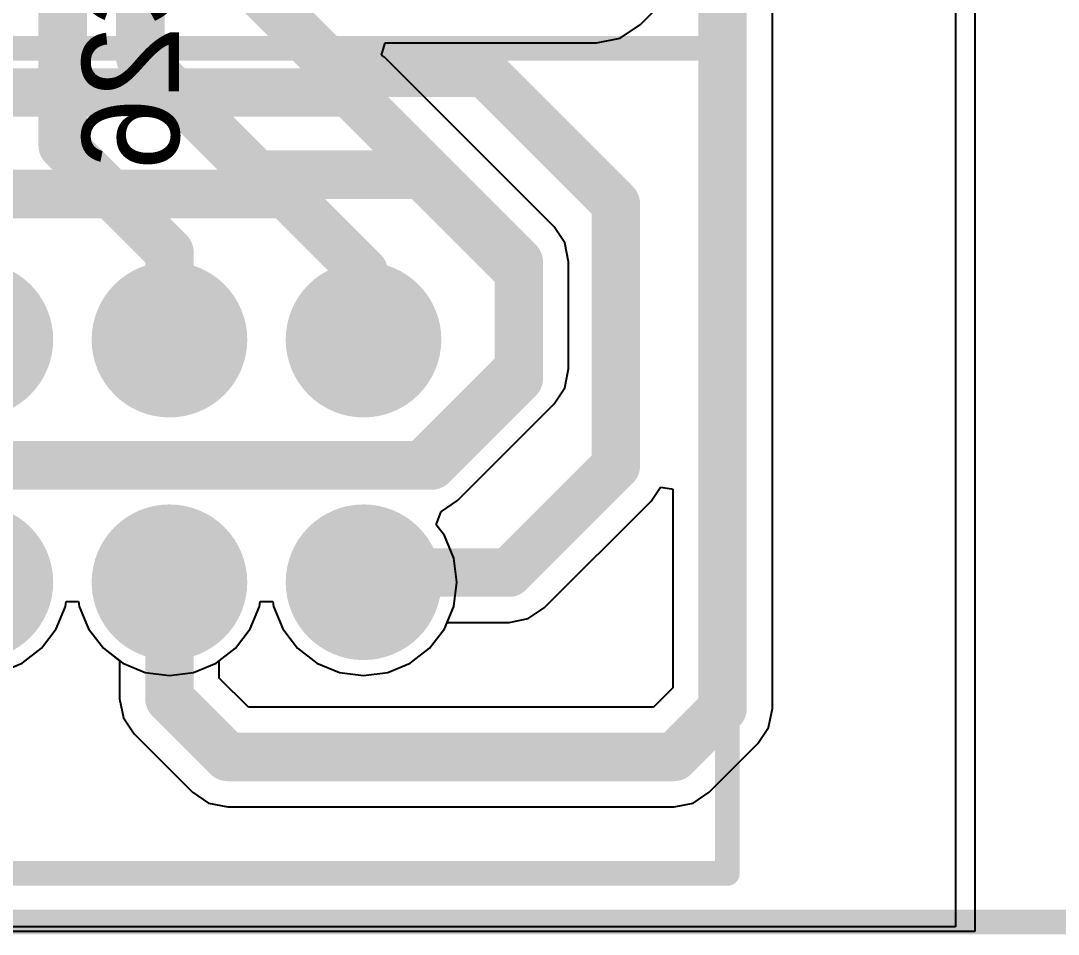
# Model space of a CAD drawing. Header units: millimetres. Extents: x 29.9 to 75.1, y 29.9 to 100.1.
# Drawn here: x 47.77 to 58.46, y 29.87 to 39.29 of the extents above; entities that cross this region are included whole.
import ezdxf

# ---------------------------------------------------------------- set-up
doc = ezdxf.new("R2010")
doc.units = ezdxf.units.MM
for name, color, linetype in [('BottomLayer', 5, 'Continuous'), ('BottomOverlay', 54, 'Continuous'), ('BottomSolder', 6, 'Continuous'), ('Mechanical1', 6, 'Continuous'), ('MultiLayer', 9, 'Continuous'), ('PadHoleLayer', 156, 'Continuous'), ('TopLayer', 1, 'Continuous'), ('TopOverlay', 2, 'Continuous'), ('TopSolder', 216, 'Continuous')]:
    doc.layers.add(name, color=color, linetype=linetype)

# ---------------------------------------------------------------- blocks, each defined once
blk = doc.blocks.new('53313_1265_1309')
at = {"layer": 'BottomLayer', "const_width": 0.7}
for points in [[(5.65, 0, 1), (6.35, 0, 1)], [(7.65, 0, 1), (8.35, 0, 1)], [(9.65, 0, 1), (10.35, 0, 1)], [(5.65, -2.5, 1), (6.35, -2.5, 1)], [(7.65, -2.5, 1), (8.35, -2.5, 1)], [(9.65, -2.5, 1), (10.35, -2.5, 1)]]:
    blk.add_lwpolyline(points, format="xyb", close=True, dxfattribs=at)
at = {"layer": 'BottomSolder', "const_width": 0.802}
for points in [[(5.599, 0, 1), (6.401, 0, 1)], [(7.599, 0, 1), (8.401, 0, 1)], [(9.599, 0, 1), (10.401, 0, 1)], [(5.599, -2.5, 1), (6.401, -2.5, 1)], [(7.599, -2.5, 1), (8.401, -2.5, 1)], [(9.599, -2.5, 1), (10.401, -2.5, 1)]]:
    blk.add_lwpolyline(points, format="xyb", close=True, dxfattribs=at)
at = {"layer": 'MultiLayer', "const_width": 0.7}
for points in [[(5.65, 0, 1), (6.35, 0, 1)], [(7.65, 0, 1), (8.35, 0, 1)], [(9.65, 0, 1), (10.35, 0, 1)], [(5.65, -2.5, 1), (6.35, -2.5, 1)], [(7.65, -2.5, 1), (8.35, -2.5, 1)], [(9.65, -2.5, 1), (10.35, -2.5, 1)]]:
    blk.add_lwpolyline(points, format="xyb", close=True, dxfattribs=at)
at = {"layer": 'PadHoleLayer', "const_width": 0.4}
for points in [[(7.8, 0, 1), (8.2, 0, 1)], [(9.8, 0, 1), (10.2, 0, 1)], [(7.8, -2.5, 1), (8.2, -2.5, 1)], [(9.8, -2.5, 1), (10.2, -2.5, 1)]]:
    blk.add_lwpolyline(points, format="xyb", close=True, dxfattribs=at)
at = {"layer": 'TopLayer', "const_width": 0.7}
for points in [[(5.65, 0, 1), (6.35, 0, 1)], [(7.65, 0, 1), (8.35, 0, 1)], [(9.65, 0, 1), (10.35, 0, 1)], [(5.65, -2.5, 1), (6.35, -2.5, 1)], [(7.65, -2.5, 1), (8.35, -2.5, 1)], [(9.65, -2.5, 1), (10.35, -2.5, 1)]]:
    blk.add_lwpolyline(points, format="xyb", close=True, dxfattribs=at)
at = {"layer": 'TopOverlay', "const_width": 0.254}
for points in [[(-3.75, 3), (13.75, 3)], [(13.75, -5.5), (13.75, 3)], [(-3.75, -5.5), (13.75, -5.5)]]:
    blk.add_lwpolyline(points, dxfattribs=at)
at = {"layer": 'TopOverlay', "const_width": 0.127}
for points in [[(13.687, 3, 1), (13.814, 3, 1)], [(13.687, 3, 1), (13.814, 3, 1)], [(13.687, -5.5, 1), (13.814, -5.5, 1)], [(13.687, -5.5, 1), (13.814, -5.5, 1)]]:
    blk.add_lwpolyline(points, format="xyb", close=True, dxfattribs=at)
at = {"layer": 'TopSolder', "const_width": 0.802}
for points in [[(5.599, 0, 1), (6.401, 0, 1)], [(7.599, 0, 1), (8.401, 0, 1)], [(9.599, 0, 1), (10.401, 0, 1)], [(5.599, -2.5, 1), (6.401, -2.5, 1)], [(7.599, -2.5, 1), (8.401, -2.5, 1)], [(9.599, -2.5, 1), (10.401, -2.5, 1)]]:
    blk.add_lwpolyline(points, format="xyb", close=True, dxfattribs=at)

msp = doc.modelspace()

# ---------------------------------------------------------------- linework, layer by layer
at = {"layer": 'BottomLayer'}
for p, q in [((57.4, 50.05), (57.4, 29.95)), ((54.153, 39.247), (54.374, 39.468)), ((53.945, 39.107), (54.153, 39.247)), ((51.484, 38.932), (51.522, 39.059)), ((51.522, 39.059), (53.7, 39.059)), ((53.7, 39.059), (53.945, 39.107)), ((51.517, 38.909), (51.484, 38.932)), ((53.263, 37.163), (51.517, 38.909)), ((53.375, 36.997), (53.263, 37.163)), ((53.414, 36.8), (53.375, 36.997)), ((53.414, 35.7), (53.414, 36.8)), ((53.375, 35.503), (53.414, 35.7)), ((53.263, 35.337), (53.375, 35.503)), ((52.267, 34.341), (53.263, 35.337)), ((52.102, 34.23), (52.267, 34.341)), ((52.05, 34.09), (52.101, 34.229)), ((52.101, 34.229), (52.102, 34.23)), ((52.133, 33.981), (52.05, 34.09)), ((52.229, 33.749), (52.133, 33.981)), ((52.262, 33.5), (52.229, 33.749)), ((52.229, 33.251), (52.262, 33.5)), ((48.229, 33.251), (48.236, 33.3)), ((48.236, 33.3), (48.364, 33.3)), ((48.364, 33.3), (48.371, 33.251)), ((50.229, 33.251), (50.236, 33.3)), ((50.236, 33.3), (50.364, 33.3)), ((50.364, 33.3), (50.371, 33.251)), ((48.133, 33.019), (48.229, 33.251)), ((48.371, 33.251), (48.467, 33.019)), ((50.133, 33.019), (50.229, 33.251)), ((50.371, 33.251), (50.467, 33.019)), ((52.133, 33.019), (52.229, 33.251)), ((47.98, 32.82), (48.133, 33.019)), ((48.467, 33.019), (48.62, 32.82)), ((49.98, 32.82), (50.133, 33.019)), ((50.467, 33.019), (50.62, 32.82)), ((51.98, 32.82), (52.133, 33.019)), ((47.781, 32.667), (47.98, 32.82)), ((48.62, 32.82), (48.819, 32.667)), ((49.781, 32.667), (49.98, 32.82)), ((50.62, 32.82), (50.819, 32.667)), ((51.781, 32.667), (51.98, 32.82)), ((47.549, 32.571), (47.781, 32.667)), ((48.819, 32.667), (49.051, 32.571)), ((49.549, 32.571), (49.781, 32.667)), ((50.819, 32.667), (51.051, 32.571)), ((51.549, 32.571), (51.781, 32.667)), ((49.051, 32.571), (49.3, 32.538)), ((49.3, 32.538), (49.549, 32.571)), ((51.051, 32.571), (51.3, 32.538)), ((51.3, 32.538), (51.549, 32.571)), ((57.4, 29.95), (30.1, 29.95))]:
    msp.add_line(p, q, dxfattribs=at)
at = {"layer": 'BottomLayer', "const_width": 0.5}
for points in [[(42.722, 38.546), (51.154, 38.546)], [(51.154, 38.546), (52.9, 36.8)], [(45, 37.5), (50.5, 37.5)], [(50.5, 37.5), (51.3, 36.7)], [(52.9, 35.7), (52.9, 36.8)], [(51.3, 36), (51.3, 36.7)], [(51.904, 34.704), (52.9, 35.7)], [(46.801, 34.704), (51.904, 34.704)]]:
    msp.add_lwpolyline(points, dxfattribs=at)
at = {"layer": 'BottomLayer', "const_width": 0.25}
for points in [[(51.029, 38.546, 1), (51.279, 38.546, 1)], [(51.029, 38.546, 1), (51.279, 38.546, 1)], [(50.375, 37.5, 1), (50.625, 37.5, 1)], [(50.375, 37.5, 1), (50.625, 37.5, 1)], [(52.775, 36.8, 1), (53.025, 36.8, 1)], [(52.775, 36.8, 1), (53.025, 36.8, 1)], [(51.175, 36.7, 1), (51.425, 36.7, 1)], [(51.175, 36.7, 1), (51.425, 36.7, 1)], [(51.175, 36, 1), (51.425, 36, 1)], [(52.775, 35.7, 1), (53.025, 35.7, 1)], [(52.775, 35.7, 1), (53.025, 35.7, 1)], [(51.779, 34.704, 1), (52.029, 34.704, 1)], [(51.779, 34.704, 1), (52.029, 34.704, 1)]]:
    msp.add_lwpolyline(points, format="xyb", close=True, dxfattribs=at)
at = {"layer": 'Mechanical1', "const_width": 0.254}
msp.add_lwpolyline([(30, 30), (75, 30)], dxfattribs=at)
at = {"layer": 'TopLayer'}
for p, q in [((57.6, 50), (57.6, 29.9)), ((55.514, 32.2), (55.514, 39.6)), ((54.263, 34.337), (54.359, 34.48)), ((54.359, 34.48), (54.474, 34.463)), ((54.474, 34.463), (54.486, 34.459)), ((54.486, 34.459), (54.486, 32.413)), ((53.163, 33.237), (54.263, 34.337)), ((48.229, 33.251), (48.236, 33.3)), ((48.236, 33.3), (48.364, 33.3)), ((48.364, 33.3), (48.371, 33.251)), ((50.229, 33.251), (50.236, 33.3)), ((50.236, 33.3), (50.364, 33.3)), ((50.364, 33.3), (50.371, 33.251)), ((48.133, 33.019), (48.229, 33.251)), ((48.371, 33.251), (48.467, 33.019)), ((50.133, 33.019), (50.229, 33.251)), ((50.371, 33.251), (50.467, 33.019)), ((52.997, 33.125), (53.163, 33.237)), ((52.133, 33.019), (52.161, 33.086)), ((52.161, 33.086), (52.8, 33.086)), ((52.8, 33.086), (52.997, 33.125)), ((47.98, 32.82), (48.133, 33.019)), ((48.467, 33.019), (48.62, 32.82)), ((49.98, 32.82), (50.133, 33.019)), ((50.467, 33.019), (50.62, 32.82)), ((51.98, 32.82), (52.133, 33.019)), ((47.781, 32.667), (47.98, 32.82)), ((48.62, 32.82), (48.786, 32.692)), ((49.814, 32.692), (49.98, 32.82)), ((50.62, 32.82), (50.819, 32.667)), ((51.781, 32.667), (51.98, 32.82)), ((47.549, 32.571), (47.781, 32.667)), ((48.786, 32.692), (48.786, 32.3)), ((49.814, 32.513), (49.814, 32.692)), ((50.819, 32.667), (51.051, 32.571)), ((51.549, 32.571), (51.781, 32.667)), ((50.113, 32.214), (49.814, 32.513)), ((51.051, 32.571), (51.3, 32.538)), ((51.3, 32.538), (51.549, 32.571)), ((54.486, 32.413), (54.287, 32.214)), ((48.786, 32.3), (48.825, 32.103)), ((54.287, 32.214), (50.113, 32.214)), ((55.475, 32.003), (55.514, 32.2)), ((48.825, 32.103), (48.937, 31.937)), ((55.363, 31.837), (55.475, 32.003)), ((48.937, 31.937), (49.537, 31.337)), ((54.863, 31.337), (55.363, 31.837)), ((49.537, 31.337), (49.703, 31.225)), ((54.697, 31.225), (54.863, 31.337)), ((49.703, 31.225), (49.9, 31.186)), ((54.5, 31.186), (54.697, 31.225)), ((49.9, 31.186), (54.5, 31.186)), ((57.6, 29.9), (30.05, 29.9))]:
    msp.add_line(p, q, dxfattribs=at)
at = {"layer": 'TopLayer', "const_width": 0.5}
for points in [[(49, 38.9), (49, 43)], [(48.2, 38), (48.2, 42.4)], [(50.1, 39.7), (51.05, 38.75)], [(55, 32.2), (55, 39.6)], [(49, 38.9), (50.2, 37.7)], [(51.05, 38.75), (52.55, 38.75)], [(52.55, 38.75), (53.9, 37.4)], [(48.2, 38), (49.3, 36.9)], [(50.2, 37.7), (51.9, 37.7)], [(51.9, 37.7), (52.9, 36.7)], [(53.9, 34.7), (53.9, 37.4)], [(49.3, 36), (49.3, 36.9)], [(52.9, 35.6), (52.9, 36.7)], [(52.004, 34.704), (52.9, 35.6)], [(47.504, 34.704), (51.6, 34.704)], [(51.6, 34.704), (52.004, 34.704)], [(52.8, 33.6), (53.9, 34.7)], [(51.3, 33.5), (51.4, 33.6)], [(51.4, 33.6), (52.8, 33.6)], [(49.3, 32.3), (49.3, 33.5)], [(49.3, 32.3), (49.9, 31.7)], [(54.5, 31.7), (55, 32.2)], [(49.9, 31.7), (54.5, 31.7)]]:
    msp.add_lwpolyline(points, dxfattribs=at)
at = {"layer": 'TopLayer', "const_width": 0.25}
for points in [[(48.875, 38.9, 1), (49.125, 38.9, 1)], [(48.875, 38.9, 1), (49.125, 38.9, 1)], [(50.925, 38.75, 1), (51.175, 38.75, 1)], [(50.925, 38.75, 1), (51.175, 38.75, 1)], [(52.425, 38.75, 1), (52.675, 38.75, 1)], [(52.425, 38.75, 1), (52.675, 38.75, 1)], [(48.075, 38, 1), (48.325, 38, 1)], [(48.075, 38, 1), (48.325, 38, 1)], [(50.075, 37.7, 1), (50.325, 37.7, 1)], [(50.075, 37.7, 1), (50.325, 37.7, 1)], [(51.775, 37.7, 1), (52.025, 37.7, 1)], [(51.775, 37.7, 1), (52.025, 37.7, 1)], [(53.775, 37.4, 1), (54.025, 37.4, 1)], [(53.775, 37.4, 1), (54.025, 37.4, 1)], [(49.175, 36.9, 1), (49.425, 36.9, 1)], [(49.175, 36.9, 1), (49.425, 36.9, 1)], [(52.775, 36.7, 1), (53.025, 36.7, 1)], [(52.775, 36.7, 1), (53.025, 36.7, 1)], [(49.175, 36, 1), (49.425, 36, 1)], [(52.775, 35.6, 1), (53.025, 35.6, 1)], [(52.775, 35.6, 1), (53.025, 35.6, 1)], [(51.475, 34.704, 1), (51.725, 34.704, 1)], [(51.475, 34.704, 1), (51.725, 34.704, 1)], [(51.879, 34.704, 1), (52.129, 34.704, 1)], [(51.879, 34.704, 1), (52.129, 34.704, 1)], [(53.775, 34.7, 1), (54.025, 34.7, 1)], [(53.775, 34.7, 1), (54.025, 34.7, 1)], [(51.275, 33.6, 1), (51.525, 33.6, 1)], [(51.275, 33.6, 1), (51.525, 33.6, 1)], [(52.675, 33.6, 1), (52.925, 33.6, 1)], [(52.675, 33.6, 1), (52.925, 33.6, 1)], [(49.175, 33.5, 1), (49.425, 33.5, 1)], [(51.175, 33.5, 1), (51.425, 33.5, 1)], [(49.175, 32.3, 1), (49.425, 32.3, 1)], [(49.175, 32.3, 1), (49.425, 32.3, 1)], [(54.875, 32.2, 1), (55.125, 32.2, 1)], [(54.875, 32.2, 1), (55.125, 32.2, 1)], [(49.775, 31.7, 1), (50.025, 31.7, 1)], [(49.775, 31.7, 1), (50.025, 31.7, 1)], [(54.375, 31.7, 1), (54.625, 31.7, 1)], [(54.375, 31.7, 1), (54.625, 31.7, 1)]]:
    msp.add_lwpolyline(points, format="xyb", close=True, dxfattribs=at)

# ---------------------------------------------------------------- block references
at = {"rotation": 360}
msp.add_blockref('53313_1265_1309', (41.3, 36), dxfattribs=at)

# ---------------------------------------------------------------- texts
at = {"layer": 'BottomOverlay', "text_generation_flag": 2}
msp.add_text('C26', height=1, rotation=90, dxfattribs=at).set_placement((49.4, 40.2))

doc.saveas('drawing.dxf')
